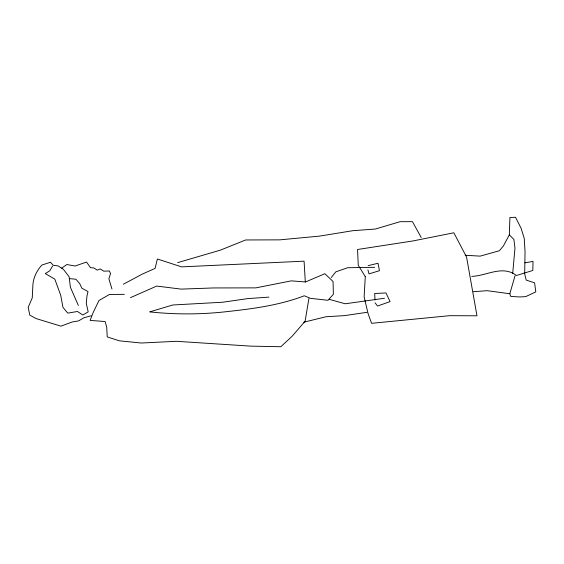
<?xml version="1.0" encoding="UTF-8"?>
<svg xmlns="http://www.w3.org/2000/svg" width="564" height="564" viewBox="0 0 564 564"><rect width="100%" height="100%" fill="white"/><g stroke="black" fill="none" stroke-linecap="round" stroke-linejoin="round"><path stroke-width="0.85" d="M305.307 281.958L304.081 261.174L181.566 266.871L157.391 258.996L155.058 268.422L142.509 273.991L123.333 284.242M465.215 255.259L480.147 256.127L499.337 250.761L503.377 245.989L509.32 234.864L509.926 217.528L515.489 217.267L521.08 228.208L524.238 238.368L525.035 251.798L524.682 274.026L526.219 280.096L534.594 282.839L535.8 291.891L525.718 296.615L519.902 296.953L510.787 296.452L509.814 293.752L515.059 275.74M512.711 273.35L514.974 248.075L513.903 239.453L509.32 234.864M308.889 298.582L305.096 321.233L292.053 336.327L280.837 346.733L250.79 346.134L176.44 341.305L141.282 343.025L119.399 340.825L107.223 336.912L106.716 327.219L105.108 321.536L90.113 320.401L93.201 312.477L98.968 300.534L109.494 294.429L124.299 294.366M52.537 266.123L49.822 270.762L45.275 273.603L54.814 279.131L60.736 295.339L62.942 307.331L67.743 313.126L77.444 311.483L82.823 314.987L88.188 311.864L86.278 303.397L86.962 296.029L88.005 291.532L81.893 288.239L79.686 283.6L75.9 279.243L69.351 278.609M331.244 277.551L335.82 271.848L347.614 267.738L374.693 267.308M61.645 268.161L66.848 264.53L75.054 266.011L86.567 262.07L90.508 267.717L93.737 267.893L97.248 270.128L100.279 268.936L103.797 271.171L109.367 270.967L110.537 273.589L108.88 278.806L111.954 288.987M130.453 297.665L156.7 286.068L181.143 289.113L213.418 287.95L255.852 287.873L291.313 280.851L305.491 281.972L324.871 273.709L333.056 281.485L333.38 294.288L327.987 300.295L310.376 298.321L304.292 295.769C280.118 305.075 254.124 308.628 228.498 311.441C202.37 314.543 175.869 314.684 149.707 311.885L172.781 304.99L222.632 302.233L247.998 298.575L268.915 297.122M177.653 262.634L220.305 250.176L245.692 239.961L279.814 239.855L319.471 236.119L352.923 230.683L375.307 229.04L400.116 221.694L412.46 221.666L421.223 237.543M91.164 315.777L83.994 317.743L78.6 320.895L72.107 322.009L60.954 326.161L35.962 318.519L29.786 315.121L28.2 307.302L32.247 297.891L32.804 286.991A37.005 32.092 -16.8 0 1 41.926 265.024L50.499 262.267L53.256 265.306L58.162 265.919L63.387 269.282L69.132 276.804L70.394 287.266L78.347 305.462M303.756 322.22L326.006 316.742L344.498 315.628L366.938 312.329M368.179 265.63L378.021 263.261L379.452 270.685L369.046 273.878L367.89 269.867M524.858 262.838L533.022 261.407L532.839 270.473L516.434 275.493C502.263 264.763 486.908 275.895 471.751 276.374M384.493 298.257L345.203 303.784L329.291 299.336M473.295 291.736L487.127 290.679L509.814 293.752M375.067 302.833L377.527 306.033L390.076 301.606L385.995 292.942L374.693 293.506L375.004 299.942M365.289 276.635L364.125 296.812L368.073 313.591L371.584 323.313L449.529 315.692L476.975 315.791L466.576 257.085L453.851 232.784L412.792 240.976L357.548 249.499L358.26 265.235L365.289 276.635"/></g></svg>
